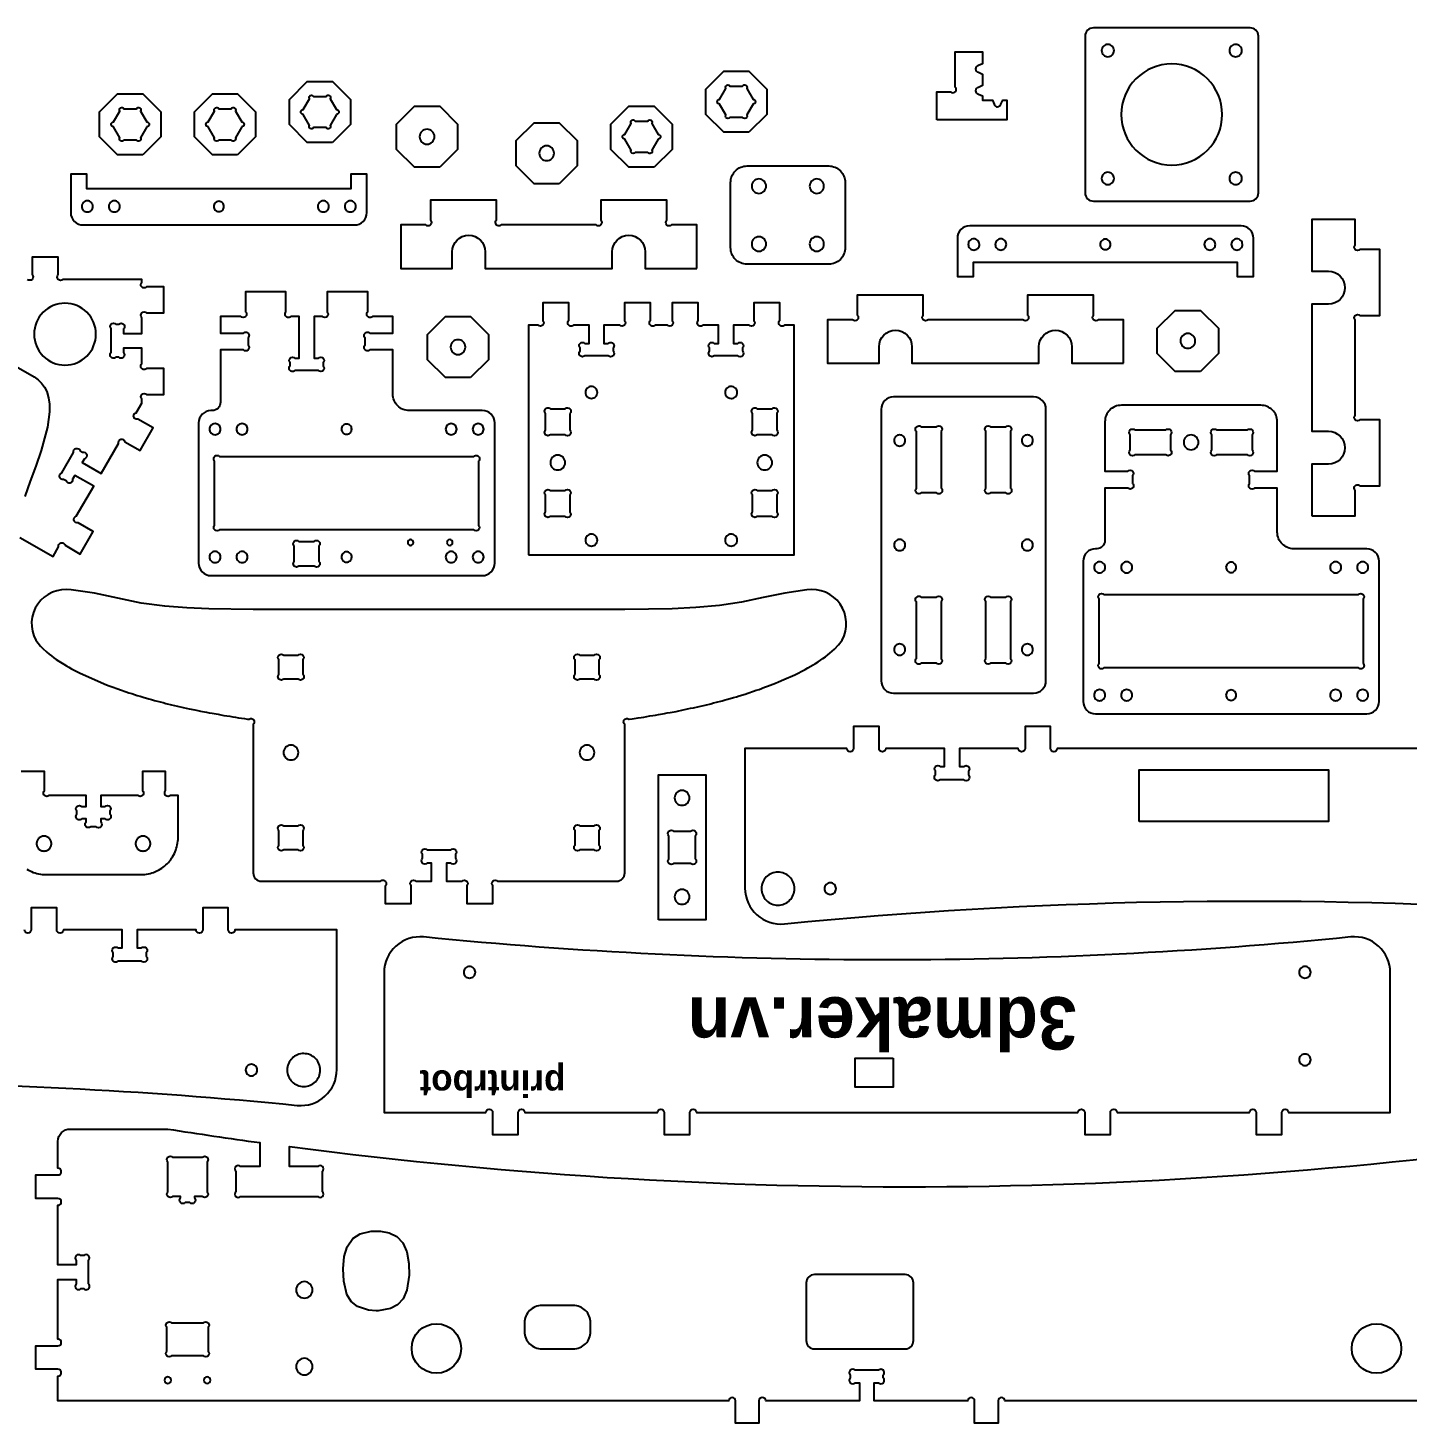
# Model space of a CAD drawing. Extents: x 0.3 to 37.3, y 0.3 to 23.3.
# Drawn here: x 8.55 to 21.72, y 10.01 to 23.32 of the extents above; entities that cross this region are included whole.
import ezdxf
from ezdxf.enums import TextEntityAlignment as Align

# ---------------------------------------------------------------- set-up
doc = ezdxf.new("R2010")
doc.units = 0
doc.header["$MEASUREMENT"] = 0
doc.layers.get('0').update_dxf_attribs({"linetype": 'CONTINUOUS'})
doc.layers.add('FORMAT', color=18, linetype='CONTINUOUS')
doc.layers.add('LAYER_1', color=18, linetype='CONTINUOUS')
doc.styles.add('Stardos Bold', font='Stardos Stencil Bold.ttf')

msp = doc.modelspace()

# ---------------------------------------------------------------- linework, layer by layer
at = {"color": 0}
for points in [[(18.864, 23.167, 0.414214), (18.804, 23.108, 0.414214), (18.864, 23.049, 0.414214), (18.923, 23.108, 0.414214)], [(20.084, 23.167, 0.414214), (20.025, 23.108, 0.414214), (20.084, 23.049, 0.414214), (20.143, 23.108, 0.414214)], [(19.474, 22.98, 0.414214), (18.991, 22.497, 0.414214), (19.474, 22.015, 0.414214), (19.956, 22.497, 0.414214)], [(18.864, 21.946, 0.414214), (18.804, 21.887, 0.414214), (18.864, 21.828, 0.414214), (18.923, 21.887, 0.414214)], [(20.084, 21.946, 0.414214), (20.025, 21.887, 0.414214), (20.084, 21.828, 0.414214), (20.143, 21.887, 0.414214)]]:
    msp.add_lwpolyline(points, format="xyb", close=True, dxfattribs=at)
for centre in [(12.453, 10.718), (21.429, 10.718)]:
    msp.add_circle(centre, 0.236)
at = {"layer": 'FORMAT', "color": 0}
msp.add_lwpolyline([(18.726, 23.324, 0.414214), (18.647, 23.246), (18.647, 21.749, 0.414214), (18.726, 21.671), (20.222, 21.671, 0.414214), (20.301, 21.749), (20.301, 23.246, 0.414214), (20.222, 23.324)], format="xyb", close=True, dxfattribs=at)
at = {"layer": 'LAYER_1', "color": 0}
for points in [[(17.23, 22.447), (17.23, 22.714), (17.362, 22.714, 1), (17.407, 22.76), (17.407, 23.096), (17.667, 23.096), (17.667, 22.982), (17.628, 22.964, 0.377306), (17.601, 22.933, 0.377306), (17.628, 22.902), (17.667, 22.884), (17.667, 22.773), (17.628, 22.755, 0.377629), (17.601, 22.724, 0.376982), (17.628, 22.693), (17.667, 22.675), (17.667, 22.636), (17.762, 22.636), (17.779, 22.597, 0.37887), (17.811, 22.57, 0.217078), (17.834, 22.58), (17.834, 22.58), (17.835, 22.581), (17.836, 22.583), (17.839, 22.587), (17.841, 22.592), (17.842, 22.596), (17.86, 22.636), (17.899, 22.636), (17.899, 22.447)], [(15.476, 22.597), (15.416, 22.493, -1), (15.377, 22.47), (15.256, 22.47, -1), (15.217, 22.493), (15.157, 22.597, -1), (15.157, 22.642), (15.217, 22.747, -1), (15.256, 22.769), (15.377, 22.769, -1), (15.416, 22.747), (15.476, 22.642, -1)], [(11.5, 22.499), (11.44, 22.394, -1), (11.401, 22.372), (11.28, 22.372, -1), (11.241, 22.394), (11.181, 22.499, -1), (11.181, 22.544), (11.241, 22.648, -1), (11.28, 22.671), (11.401, 22.671, -1), (11.44, 22.648), (11.5, 22.544, -1)], [(9.689, 22.381), (9.629, 22.276, -1), (9.59, 22.254), (9.469, 22.254, -1), (9.43, 22.276), (9.37, 22.381, -1), (9.37, 22.426), (9.43, 22.53, -1), (9.469, 22.553), (9.59, 22.553, -1), (9.629, 22.53), (9.689, 22.426, -1)], [(10.594, 22.381), (10.534, 22.276, -1), (10.495, 22.254), (10.375, 22.254, -1), (10.335, 22.276), (10.275, 22.381, -1), (10.275, 22.426), (10.335, 22.53, -1), (10.375, 22.553), (10.495, 22.553, -1), (10.534, 22.53), (10.594, 22.426, -1)], [(14.571, 22.263), (14.511, 22.158, -1), (14.471, 22.136), (14.351, 22.136, -1), (14.312, 22.158), (14.251, 22.263, -1), (14.251, 22.308), (14.312, 22.412, -1), (14.351, 22.435), (14.471, 22.435, -1), (14.511, 22.412), (14.571, 22.308, -1)], [(12.364, 22.356, 0.414214), (12.293, 22.285, 0.414214), (12.364, 22.214, 0.414214), (12.435, 22.285, 0.414214)], [(13.506, 22.199, 0.414214), (13.435, 22.128, 0.414214), (13.506, 22.057, 0.414214), (13.577, 22.128, 0.414214)], [(16.356, 21.226, -0.414214), (16.199, 21.069), (15.419, 21.069, -0.414214), (15.262, 21.226), (15.262, 21.399), (15.262, 21.675), (15.262, 21.848, -0.414214), (15.419, 22.006), (16.199, 22.006, -0.414214), (16.356, 21.848), (16.356, 21.675), (16.356, 21.399)], [(11.789, 21.561), (11.789, 21.927), (11.636, 21.927), (11.636, 21.789), (9.116, 21.789), (9.116, 21.927), (8.962, 21.927), (8.962, 21.561, 0.414214), (9.08, 21.443), (11.671, 21.443, 0.414214)], [(15.464, 21.813, 0.414214), (15.533, 21.744, 0.414214), (15.602, 21.813, 0.414214), (15.533, 21.882, 0.414214)], [(16.016, 21.813, 0.414214), (16.084, 21.744, 0.414214), (16.153, 21.813, 0.414214), (16.084, 21.882, 0.414214)], [(9.067, 21.62, 0.414214), (9.12, 21.567, 0.414214), (9.173, 21.62, 0.414214), (9.12, 21.673, 0.414214)], [(9.325, 21.62, 0.414214), (9.378, 21.567, 0.414214), (9.431, 21.62, 0.414214), (9.378, 21.673, 0.414214)], [(10.327, 21.62, 0.414214), (10.376, 21.571, 0.414214), (10.425, 21.62, 0.414214), (10.376, 21.669, 0.414214)], [(11.321, 21.62, 0.414214), (11.374, 21.567, 0.414214), (11.427, 21.62, 0.414214), (11.374, 21.673, 0.414214)], [(11.578, 21.62, 0.414214), (11.632, 21.567, 0.414214), (11.685, 21.62, 0.414214), (11.632, 21.673, 0.414214)], [(14.939, 21.029), (14.939, 21.443), (14.699, 21.443, -1), (14.653, 21.488), (14.653, 21.679), (14.023, 21.679), (14.023, 21.488, -1), (13.978, 21.443), (13.073, 21.443, -1), (13.027, 21.488), (13.027, 21.679), (12.397, 21.679), (12.397, 21.488, -1), (12.352, 21.443), (12.112, 21.443), (12.112, 21.029), (12.604, 21.029), (12.604, 21.187, -1), (12.919, 21.187), (12.919, 21.029), (14.132, 21.029), (14.132, 21.187, -1), (14.447, 21.187), (14.447, 21.029)], [(20.813, 18.667), (21.226, 18.667), (21.226, 18.907, -1), (21.271, 18.953), (21.462, 18.953), (21.462, 19.582), (21.271, 19.582, -1), (21.226, 19.628), (21.226, 20.533, -1), (21.271, 20.578), (21.462, 20.578), (21.462, 21.208), (21.271, 21.208, -1), (21.226, 21.254), (21.226, 21.494), (20.813, 21.494), (20.813, 21.002), (20.97, 21.002, -1), (20.97, 20.687), (20.813, 20.687), (20.813, 19.474), (20.97, 19.474, -1), (20.97, 19.159), (20.813, 19.159)], [(15.464, 21.262, 0.414214), (15.533, 21.193, 0.414214), (15.602, 21.262, 0.414214), (15.533, 21.33, 0.414214)], [(16.016, 21.262, 0.414214), (16.084, 21.193, 0.414214), (16.153, 21.262, 0.414214), (16.084, 21.33, 0.414214)], [(17.427, 21.317), (17.427, 20.951), (17.58, 20.951), (17.58, 21.088), (20.1, 21.088), (20.1, 20.951), (20.254, 20.951), (20.254, 21.317, 0.414214), (20.136, 21.435), (17.545, 21.435, 0.414214)], [(17.638, 21.258, 0.414214), (17.584, 21.311, 0.414214), (17.531, 21.258, 0.414214), (17.584, 21.204, 0.414214)], [(17.895, 21.258, 0.414214), (17.842, 21.311, 0.414214), (17.789, 21.258, 0.414214), (17.842, 21.204, 0.414214)], [(19.891, 21.258, 0.414214), (19.838, 21.311, 0.414214), (19.785, 21.258, 0.414214), (19.838, 21.204, 0.414214)], [(20.149, 21.258, 0.414214), (20.096, 21.311, 0.414214), (20.043, 21.258, 0.414214), (20.096, 21.204, 0.414214)], [(18.89, 21.258, 0.414214), (18.84, 21.307, 0.414214), (18.791, 21.258, 0.414214), (18.84, 21.208, 0.414214)], [(13.01, 18.214), (13.01, 19.553, 0.414214), (12.891, 19.671), (12.195, 19.671, -0.414214), (12.037, 19.828), (12.037, 20.25), (11.819, 20.25, -1), (11.773, 20.295), (11.773, 20.366, -1), (11.819, 20.411), (12.037, 20.411), (12.037, 20.569), (11.842, 20.569, -1), (11.797, 20.614), (11.797, 20.805), (11.411, 20.805), (11.411, 20.614, -1), (11.366, 20.569), (11.285, 20.569), (11.285, 20.171), (11.327, 20.171, -1), (11.372, 20.126), (11.372, 20.098, -1), (11.327, 20.053), (11.102, 20.053, -1), (11.057, 20.098), (11.057, 20.126, -1), (11.102, 20.171), (11.143, 20.171), (11.143, 20.569), (11.063, 20.569, -1), (11.017, 20.614), (11.017, 20.805), (10.632, 20.805), (10.632, 20.614, -1), (10.586, 20.569), (10.391, 20.569), (10.391, 20.411), (10.61, 20.411, -1), (10.655, 20.366), (10.655, 20.295, -1), (10.61, 20.25), (10.391, 20.25), (10.391, 19.75, -0.414214), (10.313, 19.671), (10.301, 19.671, 0.414214), (10.183, 19.553), (10.183, 18.214, 0.414214), (10.301, 18.096), (12.891, 18.096, 0.414214)], [(9.203, 20.401, 0.414214), (8.907, 20.696, 0.414214), (8.612, 20.401, 0.414214), (8.907, 20.105, 0.414214)], [(13.332, 18.293), (15.868, 18.293), (15.868, 20.486), (15.777, 20.486, -1), (15.732, 20.531), (15.732, 20.699), (15.484, 20.699), (15.484, 20.531, -1), (15.439, 20.486), (15.289, 20.486), (15.289, 20.313), (15.33, 20.313, -1), (15.376, 20.267), (15.376, 20.24, -1), (15.33, 20.195), (15.106, 20.195, -1), (15.061, 20.24), (15.061, 20.267, -1), (15.106, 20.313), (15.147, 20.313), (15.147, 20.486), (14.998, 20.486, -1), (14.953, 20.531), (14.953, 20.699), (14.704, 20.699), (14.704, 20.531, -1), (14.659, 20.486), (14.541, 20.486, -1), (14.496, 20.531), (14.496, 20.699), (14.248, 20.699), (14.248, 20.531, -1), (14.203, 20.486), (14.053, 20.486), (14.053, 20.313), (14.094, 20.313, -1), (14.14, 20.267), (14.14, 20.24, -1), (14.094, 20.195), (13.87, 20.195, -1), (13.825, 20.24), (13.825, 20.267, -1), (13.87, 20.313), (13.911, 20.313), (13.911, 20.486), (13.762, 20.486, -1), (13.716, 20.531), (13.716, 20.699), (13.468, 20.699), (13.468, 20.531, -1), (13.423, 20.486), (13.332, 20.486)], [(19.014, 20.124), (19.014, 20.537), (18.773, 20.537, -1), (18.728, 20.582), (18.728, 20.773), (18.098, 20.773), (18.098, 20.582, -1), (18.053, 20.537), (17.147, 20.537, -1), (17.102, 20.582), (17.102, 20.773), (16.472, 20.773), (16.472, 20.582, -1), (16.427, 20.537), (16.187, 20.537), (16.187, 20.124), (16.679, 20.124), (16.679, 20.281, -1), (16.994, 20.281), (16.994, 20.124), (18.206, 20.124), (18.206, 20.281, -1), (18.521, 20.281), (18.521, 20.124)], [(19.628, 20.407, 0.414214), (19.557, 20.336, 0.414214), (19.628, 20.266, 0.414214), (19.699, 20.336, 0.414214)], [(12.659, 20.348, 0.414214), (12.588, 20.277, 0.414214), (12.659, 20.206, 0.414214), (12.73, 20.277, 0.414214)], [(13.933, 19.901, 0.414214), (13.876, 19.844, 0.414214), (13.933, 19.787, 0.414214), (13.99, 19.844, 0.414214)], [(15.267, 19.901, 0.414214), (15.21, 19.844, 0.414214), (15.267, 19.787, 0.414214), (15.325, 19.844, 0.414214)], [(16.817, 16.974), (18.155, 16.974, 0.414214), (18.273, 17.092), (18.273, 19.683, 0.414214), (18.155, 19.801), (16.817, 19.801, 0.414214), (16.699, 19.683), (16.699, 17.092, 0.414214)], [(21.454, 16.895), (21.454, 18.234, 0.414214), (21.336, 18.352), (20.64, 18.352, -0.414214), (20.482, 18.51), (20.482, 18.931), (20.264, 18.931, -1), (20.218, 18.976), (20.218, 19.047, -1), (20.264, 19.092), (20.482, 19.092), (20.482, 19.565, 0.414214), (20.325, 19.722), (18.994, 19.722, 0.414214), (18.836, 19.565), (18.836, 19.092), (19.055, 19.092, -1), (19.1, 19.047), (19.1, 18.976, -1), (19.055, 18.931), (18.836, 18.931), (18.836, 18.431, -0.414214), (18.758, 18.352), (18.746, 18.352, 0.414214), (18.628, 18.234), (18.628, 16.895, 0.414214), (18.746, 16.777), (21.336, 16.777, 0.414214)], [(13.728, 19.643), (13.728, 19.486, -1), (13.683, 19.441), (13.541, 19.441, -1), (13.496, 19.486), (13.496, 19.643, -1), (13.541, 19.689), (13.683, 19.689, -1)], [(15.517, 19.689), (15.659, 19.689, -1), (15.704, 19.643), (15.704, 19.486, -1), (15.659, 19.441), (15.517, 19.441, -1), (15.472, 19.486), (15.472, 19.643, -1)], [(10.287, 19.494, 0.414214), (10.34, 19.441, 0.414214), (10.393, 19.494, 0.414214), (10.34, 19.547, 0.414214)], [(10.545, 19.494, 0.414214), (10.598, 19.441, 0.414214), (10.651, 19.494, 0.414214), (10.598, 19.547, 0.414214)], [(11.547, 19.494, 0.414214), (11.596, 19.445, 0.414214), (11.645, 19.494, 0.414214), (11.596, 19.543, 0.414214)], [(12.541, 19.494, 0.414214), (12.594, 19.441, 0.414214), (12.647, 19.494, 0.414214), (12.594, 19.547, 0.414214)], [(12.799, 19.494, 0.414214), (12.852, 19.441, 0.414214), (12.905, 19.494, 0.414214), (12.852, 19.547, 0.414214)], [(17.273, 19.47), (17.273, 18.931, -1), (17.228, 18.886), (17.082, 18.886, -1), (17.037, 18.931), (17.037, 19.47, -1), (17.082, 19.516), (17.228, 19.516, -1)], [(17.699, 18.931), (17.699, 19.47, -1), (17.744, 19.516), (17.89, 19.516, -1), (17.935, 19.47), (17.935, 18.931, -1), (17.89, 18.886), (17.744, 18.886, -1)], [(19.417, 19.25), (19.122, 19.25, -1), (19.077, 19.295), (19.077, 19.441, -1), (19.122, 19.486), (19.417, 19.486, -1), (19.462, 19.441), (19.462, 19.295, -1)], [(20.197, 19.25), (19.901, 19.25, -1), (19.856, 19.295), (19.856, 19.441, -1), (19.901, 19.486), (20.197, 19.486, -1), (20.242, 19.441), (20.242, 19.295, -1)], [(16.876, 19.439, 0.414214), (16.823, 19.386, 0.414214), (16.876, 19.332, 0.414214), (16.929, 19.386, 0.414214)], [(18.096, 19.439, 0.414214), (18.043, 19.386, 0.414214), (18.096, 19.332, 0.414214), (18.149, 19.386, 0.414214)], [(19.588, 19.368, 0.414214), (19.659, 19.297, 0.414214), (19.73, 19.368, 0.414214), (19.659, 19.439, 0.414214)], [(10.382, 19.234), (12.811, 19.234, -1), (12.856, 19.189), (12.856, 18.578, -1), (12.811, 18.533), (10.382, 18.533, -1), (10.336, 18.578), (10.336, 19.189, -1)], [(13.612, 19.246, 0.414214), (13.541, 19.175, 0.414214), (13.612, 19.104, 0.414214), (13.683, 19.175, 0.414214)], [(15.588, 19.246, 0.414214), (15.517, 19.175, 0.414214), (15.588, 19.104, 0.414214), (15.659, 19.175, 0.414214)], [(13.728, 18.864), (13.728, 18.706, -1), (13.683, 18.661), (13.541, 18.661, -1), (13.496, 18.706), (13.496, 18.864, -1), (13.541, 18.909), (13.683, 18.909, -1)], [(15.517, 18.909), (15.659, 18.909, -1), (15.704, 18.864), (15.704, 18.706, -1), (15.659, 18.661), (15.517, 18.661, -1), (15.472, 18.706), (15.472, 18.864, -1)], [(11.332, 18.378), (11.332, 18.232, -1), (11.287, 18.187), (11.141, 18.187, -1), (11.096, 18.232), (11.096, 18.378, -1), (11.141, 18.423), (11.287, 18.423, -1)], [(12.179, 18.411, 0.414214), (12.206, 18.384, 0.414214), (12.234, 18.411, 0.414214), (12.206, 18.439, 0.414214)], [(12.553, 18.411, 0.414214), (12.58, 18.384, 0.414214), (12.608, 18.411, 0.414214), (12.58, 18.439, 0.414214)], [(13.933, 18.492, 0.414214), (13.876, 18.435, 0.414214), (13.933, 18.378, 0.414214), (13.99, 18.435, 0.414214)], [(15.267, 18.492, 0.414214), (15.21, 18.435, 0.414214), (15.267, 18.378, 0.414214), (15.325, 18.435, 0.414214)], [(16.876, 18.441, 0.414214), (16.823, 18.388, 0.414214), (16.876, 18.334, 0.414214), (16.929, 18.388, 0.414214)], [(18.096, 18.441, 0.414214), (18.043, 18.388, 0.414214), (18.096, 18.334, 0.414214), (18.149, 18.388, 0.414214)], [(10.287, 18.273, 0.414214), (10.34, 18.22, 0.414214), (10.393, 18.273, 0.414214), (10.34, 18.327, 0.414214)], [(10.545, 18.273, 0.414214), (10.598, 18.22, 0.414214), (10.651, 18.273, 0.414214), (10.598, 18.327, 0.414214)], [(11.547, 18.273, 0.414214), (11.596, 18.224, 0.414214), (11.645, 18.273, 0.414214), (11.596, 18.323, 0.414214)], [(12.541, 18.273, 0.414214), (12.594, 18.22, 0.414214), (12.647, 18.273, 0.414214), (12.594, 18.327, 0.414214)], [(12.799, 18.273, 0.414214), (12.852, 18.22, 0.414214), (12.905, 18.273, 0.414214), (12.852, 18.327, 0.414214)], [(18.732, 18.175, 0.414214), (18.785, 18.122, 0.414214), (18.838, 18.175, 0.414214), (18.785, 18.228, 0.414214)], [(18.99, 18.175, 0.414214), (19.043, 18.122, 0.414214), (19.096, 18.175, 0.414214), (19.043, 18.228, 0.414214)], [(19.992, 18.175, 0.414214), (20.041, 18.126, 0.414214), (20.09, 18.175, 0.414214), (20.041, 18.224, 0.414214)], [(20.986, 18.175, 0.414214), (21.039, 18.122, 0.414214), (21.092, 18.175, 0.414214), (21.039, 18.228, 0.414214)], [(21.244, 18.175, 0.414214), (21.297, 18.122, 0.414214), (21.35, 18.175, 0.414214), (21.297, 18.228, 0.414214)], [(15.99, 17.959), (15.78, 17.929), (15.573, 17.886), (15.365, 17.842), (15.156, 17.81), (14.93, 17.79), (14.704, 17.78), (14.251, 17.773), (10.704, 17.773), (10.281, 17.779), (10.07, 17.788), (9.859, 17.804), (9.634, 17.833), (9.412, 17.879), (9.189, 17.927), (8.965, 17.959, 0.623893), (8.628, 17.48), (8.673, 17.423), (8.693, 17.403), (8.734, 17.364), (8.756, 17.346), (8.778, 17.329), (8.801, 17.312), (8.824, 17.295), (8.848, 17.28), (8.895, 17.249), (8.92, 17.235), (8.944, 17.221), (8.969, 17.207), (8.994, 17.194), (9.044, 17.168), (9.251, 17.075), (9.303, 17.054), (9.33, 17.044), (9.356, 17.034), (9.41, 17.015), (9.436, 17.005), (9.49, 16.987), (9.517, 16.978), (9.544, 16.969), (9.597, 16.952), (9.625, 16.944), (9.652, 16.936), (9.706, 16.92), (9.733, 16.912), (9.761, 16.905), (9.815, 16.89), (9.843, 16.883), (9.87, 16.876), (9.925, 16.863), (9.953, 16.856), (9.98, 16.85), (10.035, 16.837), (10.063, 16.831), (10.091, 16.825), (10.146, 16.814), (10.174, 16.808), (10.202, 16.803), (10.257, 16.792), (10.285, 16.787), (10.313, 16.782), (10.368, 16.772), (10.396, 16.767), (10.424, 16.762), (10.48, 16.753), (10.508, 16.748), (10.536, 16.744), (10.564, 16.739), (10.62, 16.731), (10.648, 16.727), (10.665, 16.724, -1), (10.704, 16.679), (10.704, 15.258, 0.414214), (10.783, 15.179), (11.918, 15.179, -1), (11.964, 15.134), (11.964, 14.966), (12.212, 14.966), (12.212, 15.134, -1), (12.257, 15.179), (12.407, 15.179), (12.407, 15.352), (12.365, 15.352, -1), (12.32, 15.397), (12.32, 15.433, -1), (12.365, 15.478), (12.59, 15.478, -1), (12.635, 15.433), (12.635, 15.397, -1), (12.59, 15.352), (12.548, 15.352), (12.548, 15.179), (12.698, 15.179, -1), (12.743, 15.134), (12.743, 14.966), (12.991, 14.966), (12.991, 15.134, -1), (13.036, 15.179), (14.172, 15.179, 0.414214), (14.251, 15.258), (14.251, 16.679, -1), (14.29, 16.724), (14.295, 16.725), (14.323, 16.729), (14.379, 16.738), (14.407, 16.742), (14.435, 16.746), (14.49, 16.756), (14.518, 16.76), (14.546, 16.765), (14.574, 16.77), (14.63, 16.78), (14.658, 16.785), (14.686, 16.79), (14.741, 16.8), (14.769, 16.806), (14.797, 16.811), (14.852, 16.823), (14.88, 16.829), (14.907, 16.835), (14.963, 16.847), (14.99, 16.853), (15.018, 16.86), (15.073, 16.873), (15.1, 16.88), (15.128, 16.887), (15.182, 16.902), (15.21, 16.909), (15.237, 16.917), (15.291, 16.932), (15.318, 16.94), (15.345, 16.948), (15.4, 16.965), (15.426, 16.974), (15.48, 16.992), (15.507, 17.001), (15.534, 17.01), (15.587, 17.03), (15.613, 17.04), (15.64, 17.05), (15.692, 17.07), (15.719, 17.081), (15.771, 17.103), (15.874, 17.15), (15.975, 17.201), (16, 17.215), (16.049, 17.243), (16.073, 17.258), (16.097, 17.273), (16.12, 17.288), (16.144, 17.305), (16.167, 17.321), (16.189, 17.338), (16.211, 17.356), (16.253, 17.394), (16.292, 17.435), (16.326, 17.48, 0.624073)], [(17.273, 17.844), (17.273, 17.305, -1), (17.228, 17.26), (17.082, 17.26, -1), (17.037, 17.305), (17.037, 17.844, -1), (17.082, 17.89), (17.228, 17.89, -1)], [(17.699, 17.305), (17.699, 17.844, -1), (17.744, 17.89), (17.89, 17.89, -1), (17.935, 17.844), (17.935, 17.305, -1), (17.89, 17.26), (17.744, 17.26, -1)], [(21.256, 17.214), (18.827, 17.214, -1), (18.781, 17.26), (18.781, 17.87, -1), (18.827, 17.915), (21.256, 17.915, -1), (21.301, 17.87), (21.301, 17.26, -1)], [(10.95, 17.153), (10.95, 17.291, -1), (10.995, 17.336), (11.133, 17.336, -1), (11.178, 17.291), (11.178, 17.153, -1), (11.133, 17.108), (10.995, 17.108, -1)], [(13.777, 17.153), (13.777, 17.291, -1), (13.822, 17.336), (13.96, 17.336, -1), (14.005, 17.291), (14.005, 17.153, -1), (13.96, 17.108), (13.822, 17.108, -1)], [(16.876, 17.443, 0.414214), (16.823, 17.39, 0.414214), (16.876, 17.336, 0.414214), (16.929, 17.39, 0.414214)], [(18.096, 17.443, 0.414214), (18.043, 17.39, 0.414214), (18.096, 17.336, 0.414214), (18.149, 17.39, 0.414214)], [(18.732, 16.954, 0.414214), (18.785, 16.901, 0.414214), (18.838, 16.954, 0.414214), (18.785, 17.008, 0.414214)], [(18.99, 16.954, 0.414214), (19.043, 16.901, 0.414214), (19.096, 16.954, 0.414214), (19.043, 17.008, 0.414214)], [(19.992, 16.954, 0.414214), (20.041, 16.905, 0.414214), (20.09, 16.954, 0.414214), (20.041, 17.004, 0.414214)], [(20.986, 16.954, 0.414214), (21.039, 16.901, 0.414214), (21.092, 16.954, 0.414214), (21.039, 17.008, 0.414214)], [(21.244, 16.954, 0.414214), (21.297, 16.901, 0.414214), (21.35, 16.954, 0.414214), (21.297, 17.008, 0.414214)], [(11.064, 16.336, 0.414214), (11.135, 16.407, 0.414214), (11.064, 16.478, 0.414214), (10.993, 16.407, 0.414214)], [(13.891, 16.336, 0.414214), (13.962, 16.407, 0.414214), (13.891, 16.478, 0.414214), (13.82, 16.407, 0.414214)], [(14.799, 15.903, 0.414214), (14.87, 15.974, 0.414214), (14.799, 16.045, 0.414214), (14.728, 15.974, 0.414214)], [(11.133, 15.478), (10.995, 15.478, -1), (10.95, 15.523), (10.95, 15.661, -1), (10.995, 15.706), (11.133, 15.706, -1), (11.178, 15.661), (11.178, 15.523, -1)], [(13.822, 15.706), (13.96, 15.706, -1), (14.005, 15.661), (14.005, 15.523, -1), (13.96, 15.478), (13.822, 15.478, -1), (13.777, 15.523), (13.777, 15.661, -1)], [(14.925, 15.61), (14.925, 15.393, -1), (14.88, 15.348), (14.718, 15.348, -1), (14.673, 15.393), (14.673, 15.61, -1), (14.718, 15.655), (14.88, 15.655, -1)], [(15.714, 15.265, 0.414214), (15.557, 15.108, 0.414214), (15.714, 14.95, 0.414214), (15.872, 15.108, 0.414214)], [(14.799, 14.958, 0.414214), (14.87, 15.029, 0.414214), (14.799, 15.1, 0.414214), (14.728, 15.029, 0.414214)], [(16.214, 15.163, 0.414214), (16.159, 15.108, 0.414214), (16.214, 15.053, 0.414214), (16.269, 15.108, 0.414214)], [(21.184, 14.646, -0.049426), (12.331, 14.646, 0.443448), (11.954, 14.305), (11.954, 12.97), (12.926, 12.97, -1), (12.99, 12.97), (12.99, 12.762), (13.234, 12.762), (13.234, 12.97, -1), (13.298, 12.97), (14.564, 12.97, -1), (14.628, 12.97), (14.628, 12.762), (14.872, 12.762), (14.872, 12.97, -1), (14.936, 12.97), (18.579, 12.97, -1), (18.643, 12.97), (18.643, 12.762), (18.888, 12.762), (18.888, 12.97, -1), (18.952, 12.97), (20.217, 12.97, -1), (20.281, 12.97), (20.281, 12.762), (20.525, 12.762), (20.525, 12.97, -1), (20.589, 12.97), (21.561, 12.97), (21.561, 14.305, 0.443448)], [(12.769, 14.254, 0.414214), (12.825, 14.309, 0.414214), (12.769, 14.364, 0.414214), (12.714, 14.309, 0.414214)], [(20.746, 14.254, 0.414214), (20.801, 14.309, 0.414214), (20.746, 14.364, 0.414214), (20.691, 14.309, 0.414214)], [(11.187, 13.533, 0.414214), (11.029, 13.376, 0.414214), (11.187, 13.218, 0.414214), (11.344, 13.376, 0.414214)], [(20.746, 13.419, 0.414214), (20.801, 13.474, 0.414214), (20.746, 13.529, 0.414214), (20.691, 13.474, 0.414214)], [(10.687, 13.431, 0.414214), (10.632, 13.376, 0.414214), (10.687, 13.32, 0.414214), (10.742, 13.376, 0.414214)], [(9.89, 12.214), (9.89, 12.498, -1), (9.935, 12.543), (10.218, 12.543, -1), (10.264, 12.498), (10.264, 12.214, -1), (10.218, 12.169), (10.143, 12.169), (10.143, 12.155, -1), (10.098, 12.11), (10.055, 12.11, -1), (10.01, 12.155), (10.01, 12.169), (9.935, 12.169, -1)], [(11.193, 11.199, 0.414214), (11.271, 11.277, 0.414214), (11.193, 11.356, 0.414214), (11.114, 11.277, 0.414214)], [(16.929, 11.423), (16.063, 11.423, 0.414214), (15.984, 11.344), (15.984, 10.793, 0.414214), (16.063, 10.714), (16.929, 10.714, 0.414214), (17.008, 10.793), (17.008, 11.344, 0.414214)], [(13.76, 11.128), (13.46, 11.128, 0.414214), (13.295, 10.962), (13.295, 10.88, 0.414214), (13.46, 10.714), (13.76, 10.714, 0.414214), (13.925, 10.88), (13.925, 10.962, 0.414214)], [(9.88, 10.693), (9.88, 10.917, -1), (9.925, 10.962), (10.228, 10.962, -1), (10.273, 10.917), (10.273, 10.693, -1), (10.228, 10.647), (9.925, 10.647, -1)], [(11.193, 10.466, 0.414214), (11.271, 10.545, 0.414214), (11.193, 10.624, 0.414214), (11.114, 10.545, 0.414214)], [(9.89, 10.384, 0.414214), (9.921, 10.415, 0.414214), (9.89, 10.447, 0.414214), (9.858, 10.415, 0.414214)], [(10.264, 10.384, 0.414214), (10.295, 10.415, 0.414214), (10.264, 10.447, 0.414214), (10.232, 10.415, 0.414214)]]:
    msp.add_lwpolyline(points, format="xyb", close=True, dxfattribs=at)
for points in [[(15.437, 22.328), (15.196, 22.328), (15.025, 22.499), (15.025, 22.741), (15.196, 22.911), (15.437, 22.911), (15.608, 22.741), (15.608, 22.499)], [(11.461, 22.23), (11.22, 22.23), (11.049, 22.401), (11.049, 22.642), (11.22, 22.813), (11.461, 22.813), (11.632, 22.642), (11.632, 22.401)], [(9.65, 22.112), (9.409, 22.112), (9.238, 22.283), (9.238, 22.524), (9.409, 22.695), (9.65, 22.695), (9.821, 22.524), (9.821, 22.283)], [(10.555, 22.112), (10.314, 22.112), (10.143, 22.283), (10.143, 22.524), (10.314, 22.695), (10.555, 22.695), (10.726, 22.524), (10.726, 22.283)], [(12.485, 21.994), (12.243, 21.994), (12.073, 22.165), (12.073, 22.406), (12.243, 22.577), (12.485, 22.577), (12.655, 22.406), (12.655, 22.165)], [(14.532, 21.994), (14.29, 21.994), (14.12, 22.165), (14.12, 22.406), (14.29, 22.577), (14.532, 22.577), (14.703, 22.406), (14.703, 22.165)], [(13.626, 21.836), (13.385, 21.836), (13.214, 22.007), (13.214, 22.248), (13.385, 22.419), (13.626, 22.419), (13.797, 22.248), (13.797, 22.007)], [(12.78, 19.986), (12.539, 19.986), (12.368, 20.157), (12.368, 20.398), (12.539, 20.569), (12.78, 20.569), (12.951, 20.398), (12.951, 20.157)], [(19.748, 20.045), (19.507, 20.045), (19.336, 20.216), (19.336, 20.457), (19.507, 20.628), (19.748, 20.628), (19.919, 20.457), (19.919, 20.216)], [(14.573, 14.809), (14.573, 16.195), (15.025, 16.195), (15.025, 14.809)], [(19.163, 15.75), (19.163, 16.242), (20.97, 16.242), (20.97, 15.75)], [(8.636, 15.537), (8.636, 15.53), (8.637, 15.523), (8.639, 15.516), (8.641, 15.51), (8.644, 15.503), (8.648, 15.498), (8.652, 15.492), (8.656, 15.487), (8.661, 15.482), (8.667, 15.478), (8.673, 15.475), (8.679, 15.472), (8.685, 15.469), (8.692, 15.468), (8.699, 15.467), (8.706, 15.466), (8.714, 15.467), (8.721, 15.468), (8.728, 15.469), (8.734, 15.472), (8.74, 15.475), (8.746, 15.478), (8.752, 15.482), (8.757, 15.487), (8.761, 15.492), (8.765, 15.498), (8.769, 15.503), (8.772, 15.51), (8.774, 15.516), (8.776, 15.523), (8.777, 15.53), (8.777, 15.537), (8.777, 15.544), (8.776, 15.551), (8.774, 15.558), (8.772, 15.565), (8.769, 15.571), (8.765, 15.577), (8.761, 15.582), (8.757, 15.587), (8.752, 15.592), (8.746, 15.596), (8.74, 15.599), (8.734, 15.602), (8.728, 15.605), (8.721, 15.607), (8.714, 15.608), (8.706, 15.608), (8.699, 15.608), (8.692, 15.607), (8.685, 15.605), (8.679, 15.602), (8.673, 15.599), (8.667, 15.596), (8.661, 15.592), (8.656, 15.587), (8.652, 15.582), (8.648, 15.577), (8.644, 15.571), (8.641, 15.565), (8.639, 15.558), (8.637, 15.551), (8.636, 15.544)], [(9.58, 15.537), (9.581, 15.53), (9.582, 15.523), (9.584, 15.516), (9.586, 15.51), (9.589, 15.503), (9.593, 15.498), (9.597, 15.492), (9.601, 15.487), (9.606, 15.482), (9.612, 15.478), (9.618, 15.475), (9.624, 15.472), (9.63, 15.469), (9.637, 15.468), (9.644, 15.467), (9.651, 15.466), (9.659, 15.467), (9.666, 15.468), (9.672, 15.469), (9.679, 15.472), (9.685, 15.475), (9.691, 15.478), (9.696, 15.482), (9.701, 15.487), (9.706, 15.492), (9.71, 15.498), (9.714, 15.503), (9.717, 15.51), (9.719, 15.516), (9.721, 15.523), (9.722, 15.53), (9.722, 15.537), (9.722, 15.544), (9.721, 15.551), (9.719, 15.558), (9.717, 15.565), (9.714, 15.571), (9.71, 15.577), (9.706, 15.582), (9.701, 15.587), (9.696, 15.592), (9.691, 15.596), (9.685, 15.599), (9.679, 15.602), (9.672, 15.605), (9.666, 15.607), (9.659, 15.608), (9.651, 15.608), (9.644, 15.608), (9.637, 15.607), (9.63, 15.605), (9.624, 15.602), (9.618, 15.599), (9.612, 15.596), (9.606, 15.592), (9.601, 15.587), (9.597, 15.582), (9.593, 15.577), (9.589, 15.571), (9.586, 15.565), (9.584, 15.558), (9.582, 15.551), (9.581, 15.544)], [(16.813, 13.49), (16.813, 13.214), (16.451, 13.214), (16.451, 13.49)], [(11.878, 11.078), (11.805, 11.083), (11.699, 11.118), (11.639, 11.167), (11.599, 11.232), (11.568, 11.359), (11.562, 11.478), (11.573, 11.595), (11.6, 11.687), (11.655, 11.767), (11.726, 11.812), (11.831, 11.837), (11.918, 11.838), (12.002, 11.822), (12.075, 11.787), (12.132, 11.728), (12.172, 11.639), (12.191, 11.53), (12.192, 11.418), (12.172, 11.276), (12.135, 11.192), (12.082, 11.135), (12.015, 11.099), (11.898, 11.078)]]:
    msp.add_lwpolyline(points, close=True, dxfattribs=at)
for points in [[(8.476, 18.46), (8.793, 18.277), (8.846, 18.369, -1), (8.908, 18.386), (9.053, 18.302), (9.177, 18.517), (9.032, 18.6, -1), (9.015, 18.662), (9.181, 18.949), (9, 19.053), (8.979, 19.017, -1), (8.918, 19.001), (8.894, 19.014, -1), (8.877, 19.076), (8.989, 19.271, -1), (9.051, 19.287), (9.075, 19.273, -1), (9.092, 19.212), (9.071, 19.176), (9.252, 19.071), (9.417, 19.358, -1), (9.479, 19.374), (9.624, 19.291), (9.748, 19.506), (9.603, 19.589, -1), (9.586, 19.651), (9.64, 19.743), (9.64, 19.779, -1), (9.685, 19.824), (9.852, 19.824), (9.852, 20.072), (9.685, 20.072, -1), (9.64, 20.117), (9.64, 20.267), (9.466, 20.267), (9.466, 20.225, -1), (9.421, 20.18), (9.393, 20.18, -1), (9.348, 20.225), (9.348, 20.45, -1), (9.393, 20.495), (9.421, 20.495, -1), (9.466, 20.45), (9.466, 20.408), (9.64, 20.408), (9.64, 20.558, -1), (9.685, 20.603), (9.852, 20.603), (9.852, 20.851), (9.685, 20.851, -1), (9.64, 20.897), (9.64, 20.924), (8.888, 20.924, -1), (8.842, 20.969), (8.842, 21.137), (8.594, 21.137), (8.594, 20.969, -1), (8.549, 20.924)], [(22.024, 16.446), (18.381, 16.446, -1), (18.317, 16.446), (18.317, 16.655), (18.073, 16.655), (18.073, 16.446, -1), (18.009, 16.446), (17.447, 16.446), (17.447, 16.273), (17.488, 16.273, -1), (17.533, 16.228), (17.533, 16.193, -1), (17.488, 16.147), (17.264, 16.147, -1), (17.218, 16.193), (17.218, 16.228, -1), (17.264, 16.273), (17.305, 16.273), (17.305, 16.446), (16.743, 16.446, -1), (16.679, 16.446), (16.679, 16.655), (16.435, 16.655), (16.435, 16.446, -1), (16.371, 16.446), (15.399, 16.446), (15.399, 15.112, 0.443448), (15.776, 14.771, -0.040045), (22.954, 14.905, 0.43229)], [(8.542, 15.293), (8.557, 15.285), (8.573, 15.277), (8.588, 15.27), (8.604, 15.263), (8.621, 15.258), (8.638, 15.253), (8.655, 15.249), (8.672, 15.246), (8.69, 15.244), (8.708, 15.242), (8.726, 15.242), (9.632, 15.242), (9.65, 15.242), (9.668, 15.244), (9.686, 15.246), (9.703, 15.249), (9.72, 15.253), (9.737, 15.258), (9.753, 15.263), (9.77, 15.27), (9.785, 15.277), (9.801, 15.285), (9.815, 15.293), (9.83, 15.302), (9.844, 15.312), (9.857, 15.323), (9.87, 15.334), (9.882, 15.346), (9.894, 15.358), (9.905, 15.371), (9.916, 15.384), (9.925, 15.398), (9.935, 15.412), (9.943, 15.427), (9.951, 15.443), (9.958, 15.458), (9.964, 15.474), (9.97, 15.491), (9.975, 15.508), (9.979, 15.525), (9.982, 15.542), (9.984, 15.56), (9.986, 15.578), (9.986, 15.596), (9.986, 15.998), (9.913, 15.998, -1), (9.868, 16.043), (9.868, 16.226), (9.647, 16.226), (9.647, 16.043, -1), (9.602, 15.998), (9.25, 15.998), (9.25, 15.891), (9.291, 15.891, -1), (9.336, 15.846), (9.336, 15.819, -1), (9.291, 15.773), (9.25, 15.773), (9.25, 15.744, -1), (9.204, 15.699), (9.153, 15.699, -1), (9.108, 15.744), (9.108, 15.773), (9.067, 15.773, -1), (9.021, 15.819), (9.021, 15.846, -1), (9.067, 15.891), (9.108, 15.891), (9.108, 15.998), (8.756, 15.998, -1), (8.71, 16.043), (8.71, 16.226), (8.49, 16.226)], [(2.272, 13.039, -0.049426), (11.125, 13.039, 0.443448), (11.502, 13.38), (11.502, 14.714), (10.53, 14.714, -1), (10.466, 14.714), (10.466, 14.923), (10.222, 14.923), (10.222, 14.714, -1), (10.158, 14.714), (9.596, 14.714), (9.596, 14.541), (9.638, 14.541, -1), (9.683, 14.496), (9.683, 14.46, -1), (9.638, 14.415), (9.413, 14.415, -1), (9.368, 14.46), (9.368, 14.496, -1), (9.413, 14.541), (9.454, 14.541), (9.454, 14.714), (8.892, 14.714, -1), (8.828, 14.714), (8.828, 14.923), (8.584, 14.923), (8.584, 14.714, -1), (8.52, 14.714)], [(25.041, 10.218), (17.881, 10.218, 1), (17.817, 10.218), (17.817, 10.006), (17.592, 10.006), (17.592, 10.218, 1), (17.528, 10.218), (16.634, 10.218), (16.634, 10.391), (16.675, 10.391, 1), (16.72, 10.437), (16.72, 10.464, 1), (16.675, 10.51), (16.451, 10.51, 1), (16.405, 10.464), (16.405, 10.437, 1), (16.451, 10.391), (16.492, 10.391), (16.492, 10.218), (15.597, 10.218, 1), (15.533, 10.218), (15.533, 10.006), (15.309, 10.006), (15.309, 10.218, 1), (15.245, 10.218), (8.84, 10.218), (8.84, 10.455, 1), (8.84, 10.519), (8.628, 10.519), (8.628, 10.744), (8.84, 10.744, 1), (8.84, 10.808), (8.84, 11.376), (9.014, 11.376), (9.014, 11.334, 1), (9.059, 11.289), (9.086, 11.289, 1), (9.132, 11.334), (9.132, 11.559, 1), (9.086, 11.604), (9.059, 11.604, 1), (9.014, 11.559), (9.014, 11.517), (8.84, 11.517), (8.84, 12.085, 1), (8.84, 12.149), (8.628, 12.149), (8.628, 12.374), (8.84, 12.374, 1), (8.84, 12.438), (8.84, 12.695, -0.414214), (8.958, 12.813), (9.888, 12.813, 0.004897), (10.767, 12.683), (10.767, 12.456), (10.584, 12.456, 1), (10.539, 12.411), (10.539, 12.214, 1), (10.584, 12.169), (11.321, 12.169, 1), (11.366, 12.214), (11.366, 12.411, 1), (11.321, 12.456), (11.051, 12.456), (11.051, 12.645, 0.071638), (23.994, 12.813)]]:
    msp.add_lwpolyline(points, format="xyb", dxfattribs=at)
msp.add_lwpolyline([(7.663, 20.534), (8.612, 19.992), (8.65, 19.966), (8.684, 19.934), (8.712, 19.896), (8.732, 19.854), (8.75, 19.794), (8.758, 19.732), (8.758, 19.659), (8.751, 19.586), (8.739, 19.514), (8.722, 19.442), (8.679, 19.291), (8.628, 19.142), (8.576, 18.997), (8.525, 18.851)], dxfattribs=at)

# ---------------------------------------------------------------- texts
at = {"style": 'Stardos Bold', "text_generation_flag": 6}
msp.add_text('3dmaker.vn', height=0.5, dxfattribs=at).set_placement((16.71, 14.071), align=Align.CENTER)
msp.add_text('printrbot', height=0.25, dxfattribs=at).set_placement((13.685, 13.373))

doc.saveas('drawing.dxf')
